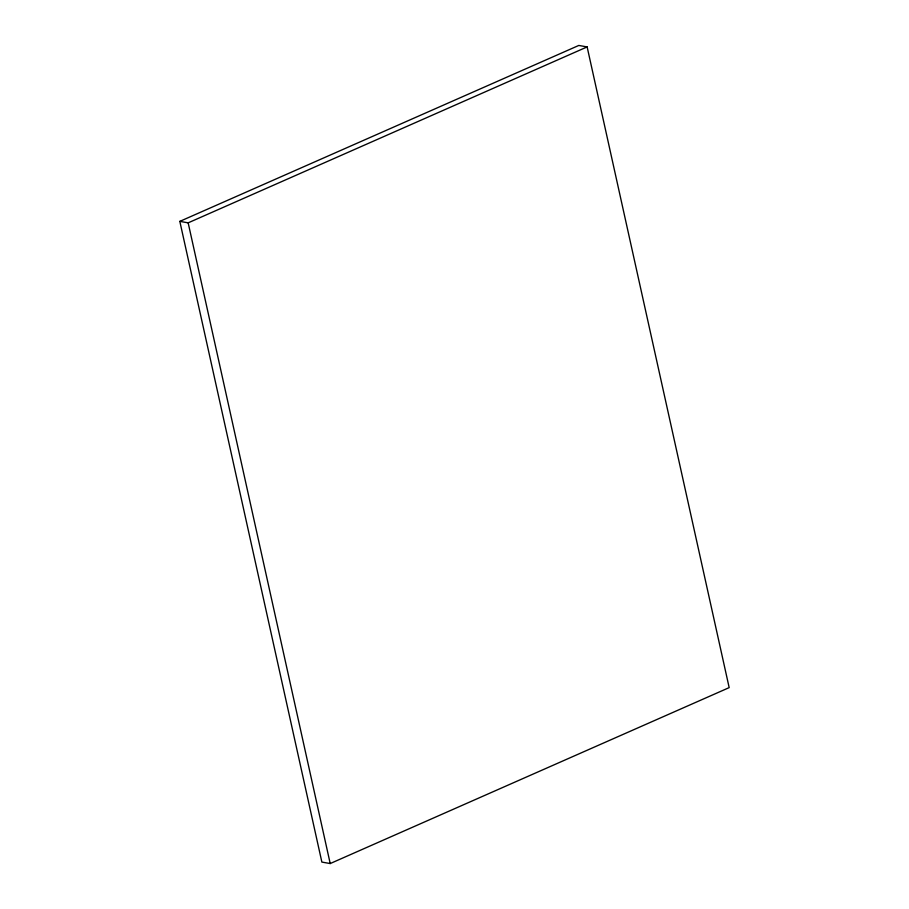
<?xml version="1.0" encoding="UTF-8"?>
<svg xmlns="http://www.w3.org/2000/svg" width="909" height="909" viewBox="0 0 909 909"><rect width="100%" height="100%" fill="white"/><g stroke="black" fill="none" stroke-linecap="round" stroke-linejoin="round"><path stroke-width="1.36" d="M179.823 221.376L578.794 45.45L587.134 46.916L729.177 687.624L330.206 863.55L321.866 862.084L179.823 221.376L188.163 222.841L587.134 46.916M188.163 222.841L330.206 863.55"/></g></svg>
